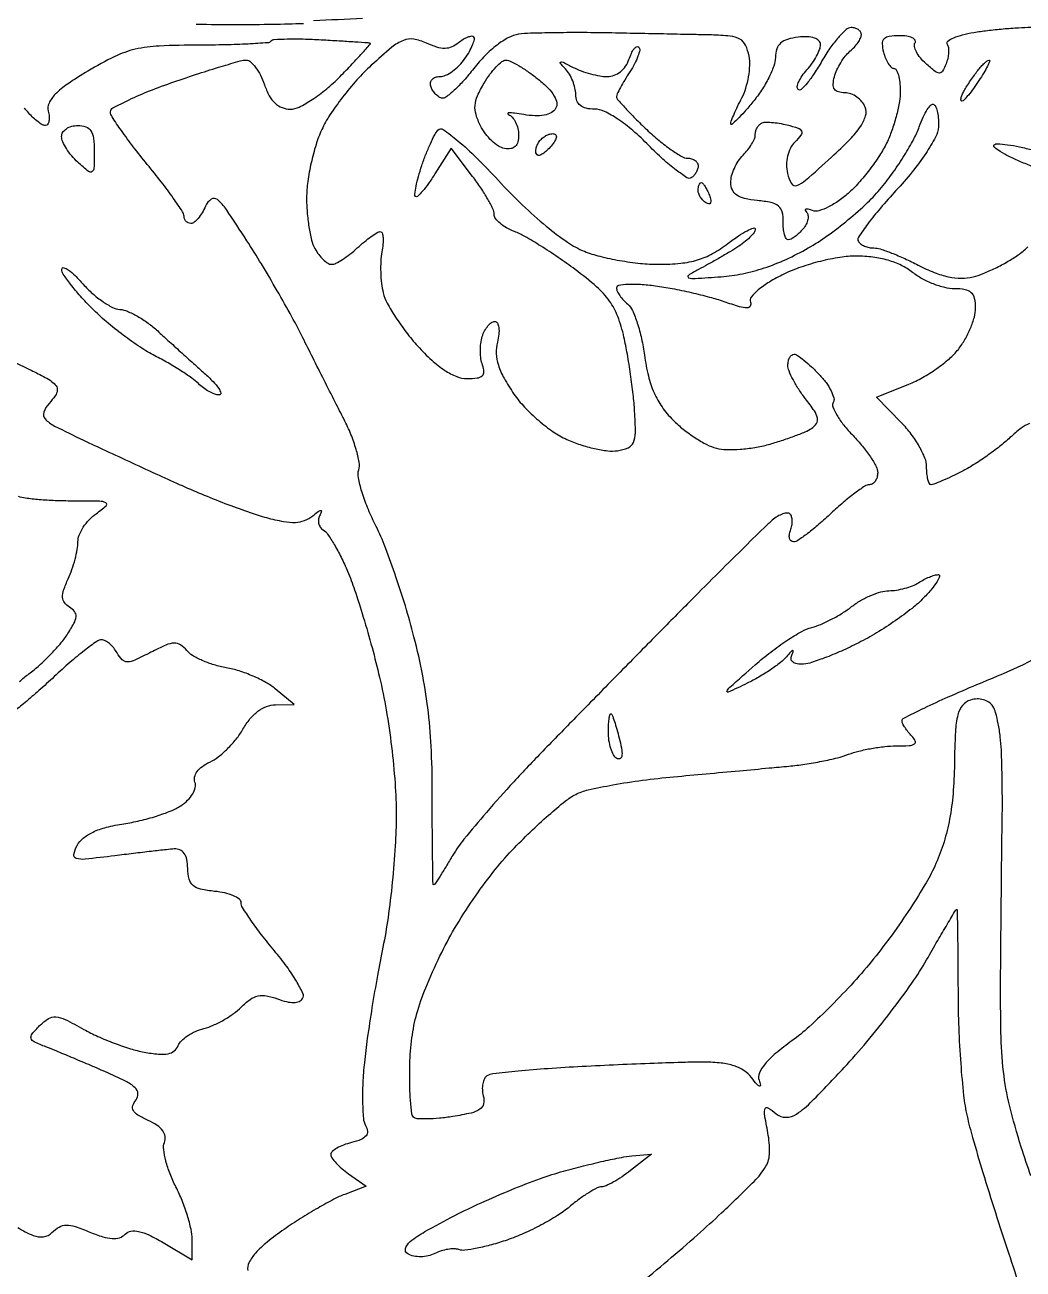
# Model space of a CAD drawing. Extents: x 0 to 102, y 0 to 135.
# Drawn here: x 80.5 to 90.85, y 24.87 to 37.76 of the extents above; entities that cross this region are included whole.
import ezdxf

# ---------------------------------------------------------------- set-up
doc = ezdxf.new("R2010")
doc.units = 0
doc.header["$MEASUREMENT"] = 0

msp = doc.modelspace()

# ---------------------------------------------------------------- linework, layer by layer
for points in [[(82.2735, 37.766345, 0.003261), (82.699586, 37.763165, 0.004996), (83.068836, 37.766508, 0.001881), (83.38542, 37.773729, 0.127809)], [(90.927908, 37.730669, 0.014017), (90.79841, 37.726605, 0.007416), (90.63816, 37.714688, 0.007374), (90.474459, 37.697632, 0.011316), (90.33333, 37.677572, 0.021299), (90.21519, 37.652834, 0.039465), (90.122471, 37.621293, 0.055191), (90.064385, 37.588262, 0.392773), (90.058654, 37.559238, -0.111868), (90.070687, 37.524195, -0.041839), (90.071959, 37.471914, -0.038847), (90.063791, 37.412646, -0.037967), (90.046522, 37.354882, -0.037179), (90.010752, 37.279046, -0.274941), (89.977449, 37.260017, -0.167439), (89.932776, 37.276288, -0.013616), (89.836742, 37.358554, -0.037861), (89.780063, 37.418242, -0.05152), (89.739342, 37.480272, -0.062714), (89.719005, 37.535522, -0.197772), (89.725288, 37.573707, 0.295843), (89.724686, 37.601421, 0.138852), (89.696011, 37.62547, 0.071869), (89.638865, 37.641806, 0.033751), (89.562013, 37.647, 0.034205), (89.456545, 37.639776, 0.167347), (89.403975, 37.613179, 0.205182), (89.384964, 37.563582, 0.054321), (89.397687, 37.4778, 0.033358), (89.419332, 37.413021, 0.045191), (89.447783, 37.358302, 0.053033), (89.478378, 37.320139, 0.199865), (89.506092, 37.3086, -0.280889), (89.530996, 37.293411, -0.049618), (89.551999, 37.240259, -0.041079), (89.566847, 37.165098, -0.026062), (89.572276, 37.07595, -0.044248), (89.563497, 36.966081, -0.020499), (89.533737, 36.825874, -0.020119), (89.49019, 36.68015, -0.026378), (89.438233, 36.551327, -0.032751), (89.367604, 36.422526, -0.018606), (89.266573, 36.276194, -0.018518), (89.153363, 36.13577, -0.028944), (89.044933, 36.024709, -0.031119), (88.937329, 35.938175, -0.03828), (88.826743, 35.872104, -0.042052), (88.728391, 35.833051, -0.161033), (88.663379, 35.834703, 0.023521), (88.618772, 35.848389, 0.122504), (88.593242, 35.848564, 0.442966), (88.587447, 35.837954, 0.113309), (88.599195, 35.819205, -0.161237), (88.615048, 35.787659, -0.085147), (88.613988, 35.743383, -0.069936), (88.596683, 35.693424, -0.054961), (88.565107, 35.645534, -0.028555), (88.524641, 35.60208, -0.032188), (88.480992, 35.565351, -0.034021), (88.440349, 35.539462, -0.125439), (88.411074, 35.532, -0.27049), (88.388538, 35.545154, -0.060605), (88.370807, 35.587915, -0.047097), (88.359751, 35.649417, -0.029765), (88.357983, 35.72235, 0.068375), (88.348055, 35.820057, 0.164743), (88.309671, 35.880691, 0.118704), (88.232418, 35.917399, 0.027798), (88.08975, 35.93921, -0.030365), (87.958596, 35.95995, -0.093519), (87.876356, 35.995113, -0.139222), (87.831062, 36.048496, -0.10714), (87.8148, 36.123517, -0.065836), (87.824014, 36.193191, -0.039105), (87.852077, 36.272238, -0.038473), (87.89312, 36.348049, -0.053119), (87.9417, 36.408214, 0.030489), (87.990265, 36.463093, 0.031321), (88.031323, 36.522997, 0.032985), (88.060039, 36.579208, 0.101938), (88.0686, 36.620764, -0.066549), (88.073317, 36.656046, -0.055533), (88.087238, 36.691232, -0.057641), (88.10777, 36.72106, -0.090565), (88.13205, 36.740381, -0.115679), (88.169235, 36.750319, -0.024627), (88.236647, 36.749078, -0.024521), (88.316454, 36.739723, -0.021174), (88.399025, 36.722292, -0.018596), (88.512609, 36.688695, -0.208312), (88.546754, 36.657797, -0.276657), (88.542093, 36.617548, -0.031116), (88.479041, 36.545268, 0.07723), (88.432335, 36.480582, 0.061099), (88.402779, 36.399406, 0.058303), (88.392797, 36.309569, 0.057471), (88.403728, 36.2194, 0.070251), (88.445326, 36.113944, 0.368069), (88.49949, 36.094207, 0.091537), (88.590227, 36.14841, 0.004241), (88.858873, 36.3886, 0.014046), (89.050339, 36.572815, 0.045933), (89.161387, 36.708798, 0.076976), (89.21196, 36.816404, 0.165922), (89.20806, 36.90675, 0.081137), (89.174601, 36.963347, 0.065311), (89.122548, 37.01131, 0.066067), (89.060581, 37.043741, 0.087776), (88.998069, 37.0548, -0.06903), (88.929943, 37.06425, -0.181069), (88.890801, 37.093026, -0.159279), (88.877247, 37.143431, -0.050686), (88.889362, 37.221229, -0.043339), (88.914625, 37.292103, -0.029786), (88.954691, 37.367477, -0.030111), (89.002361, 37.435925, -0.052431), (89.050642, 37.485387, 0.03392), (89.095705, 37.528264, 0.035521), (89.133809, 37.576218, 0.037984), (89.160359, 37.62211, 0.112612), (89.1684, 37.657359, 0.14145), (89.160242, 37.685618, 0.100529), (89.137336, 37.7096, 0.085324), (89.10307, 37.725637, 0.068519), (89.06265, 37.730948, 0.18473), (89.00996, 37.710421, 0.028655), (88.930065, 37.629117, 0.028696), (88.843007, 37.517403, 0.02142), (88.759796, 37.385202, -0.015894), (88.680681, 37.256373, -0.02786), (88.60616, 37.155911, -0.028896), (88.543497, 37.088875, -0.407178), (88.513565, 37.089235, -0.246908), (88.504365, 37.118842, -0.059449), (88.520135, 37.16953, -0.04745), (88.554687, 37.230553, -0.031392), (88.604919, 37.293593, 0.030133), (88.658682, 37.360717, 0.029907), (88.704134, 37.433982, 0.031328), (88.73588, 37.502688, 0.092816), (88.7454, 37.553531, 0.198852), (88.728468, 37.594421, 0.116112), (88.682664, 37.622785, 0.074463), (88.609192, 37.635745, 0.035141), (88.51275, 37.631469, 0.04203), (88.401542, 37.609092, 0.11174), (88.331065, 37.570118, 0.134301), (88.291774, 37.509634, 0.073781), (88.277448, 37.421868, -0.08482), (88.260873, 37.332674, -0.028726), (88.208014, 37.21119, -0.02761), (88.133019, 37.081131, -0.028405), (88.044798, 36.961409, -0.008139), (87.956504, 36.858294, -0.015965), (87.882362, 36.779711, -0.015989), (87.826355, 36.727476, -0.644285), (87.8148, 36.732721, -0.092091), (87.820365, 36.762677, -0.008639), (87.848597, 36.832428, -0.010849), (87.885791, 36.914921, -0.008325), (87.929854, 37.003427, 0.04493), (87.970961, 37.103778, 0.031993), (87.999268, 37.222002, 0.032483), (88.011757, 37.339262, 0.057575), (88.004592, 37.436097, 0.062113), (87.968084, 37.548921, 0.157073), (87.910069, 37.611369, 0.10358), (87.809627, 37.642897, 0.019042), (87.614588, 37.654546, 0.000343), (87.432581, 37.658348, 0.000104), (87.156385, 37.663871, 0.000104), (86.846758, 37.669934, 0.000113), (86.5458, 37.675696, 0.00399), (86.254981, 37.678876, 0.00451), (85.975808, 37.677184, 0.004128), (85.738591, 37.671646, 0.024597), (85.6152, 37.661657, 0.091559), (85.512925, 37.628605, 0.039272), (85.391914, 37.55041, 0.035335), (85.266592, 37.439867, 0.029589), (85.1499, 37.306326, -0.017216), (85.0469, 37.182398, -0.025204), (84.947356, 37.081423, -0.022903), (84.861116, 37.009322, -0.235115), (84.816787, 37.000856, -0.088464), (84.783967, 37.016694, -0.050357), (84.750936, 37.046059, -0.048203), (84.722673, 37.083459, -0.057324), (84.703987, 37.123537, -0.128411), (84.701448, 37.161769, -0.143944), (84.718276, 37.194489, -0.12283), (84.752842, 37.216422, -0.080418), (84.799653, 37.224, 0.110048), (84.858408, 37.23709, 0.045688), (84.928981, 37.278416, 0.042291), (84.999361, 37.338371, 0.042443), (85.058557, 37.409246, 0.022175), (85.105487, 37.483003, 0.033527), (85.13894, 37.551329, 0.035712), (85.157165, 37.606904, 0.263582), (85.149999, 37.632801, 0.232498), (85.126979, 37.640648, 0.059996), (85.087846, 37.630731, 0.048332), (85.040767, 37.607132, 0.032885), (84.992213, 37.571955, -0.072548), (84.923299, 37.529904, -0.099714), (84.852415, 37.51522, -0.078263), (84.768887, 37.527904, -0.030161), (84.659133, 37.570123, 0.065734), (84.527635, 37.610261, 0.137887), (84.42226, 37.598721, 0.078094), (84.301519, 37.52651, 0.011705), (84.088096, 37.339974, 0.024974), (83.939839, 37.18986, 0.018176), (83.789929, 37.00929, 0.018443), (83.659989, 36.827147, 0.037922), (83.574989, 36.6741, 0.032636), (83.515185, 36.518021, 0.020097), (83.464499, 36.327853, 0.020123), (83.429386, 36.134944, 0.033692), (83.417458, 35.970588, 0.02141), (83.423187, 35.8188, 0.020047), (83.441871, 35.664659, 0.020487), (83.469542, 35.529326, 0.062266), (83.503177, 35.441838, 0.037392), (83.542974, 35.379219, 0.042913), (83.590043, 35.326269, 0.047736), (83.637109, 35.289517, 0.142849), (83.675914, 35.2782, 0.116877), (83.720166, 35.288687, 0.02496), (83.789408, 35.327902, 0.024812), (83.866911, 35.38263, 0.021399), (83.94269, 35.4474, -0.014451), (84.0164, 35.512195, -0.018816), (84.087674, 35.566897, -0.016682), (84.149295, 35.607588, -0.138436), (84.181221, 35.6166, -0.328271), (84.200444, 35.602455, -0.055624), (84.209629, 35.554931, -0.042408), (84.209291, 35.487149, -0.024788), (84.198005, 35.406663, 0.034839), (84.186506, 35.310683, 0.020557), (84.185527, 35.195181, 0.020507), (84.194085, 35.079188, 0.032825), (84.211883, 34.98153, 0.062714), (84.252869, 34.876224, 0.019783), (84.339269, 34.73077, 0.019412), (84.449435, 34.574606, 0.020383), (84.569691, 34.430067, 0.023677), (84.714571, 34.284216, 0.04065), (84.849848, 34.179197, 0.0503), (84.973844, 34.1149, 0.094746), (85.084196, 34.0938, 0.03081), (85.186271, 34.100096, 0.15099), (85.238355, 34.123537, 0.23004), (85.255986, 34.165715, 0.077692), (85.241633, 34.232618, -0.055959), (85.224826, 34.297196, -0.032885), (85.218675, 34.37686, -0.032535), (85.223058, 34.458342, -0.047173), (85.238283, 34.528718, -0.043581), (85.263333, 34.588898, -0.052748), (85.297188, 34.639798, -0.061509), (85.334256, 34.67472, -0.159516), (85.368713, 34.686, -0.280802), (85.395372, 34.669747, -0.088015), (85.409798, 34.623145, -0.058833), (85.410289, 34.554043, -0.033882), (85.39552, 34.472027, 0.073549), (85.383804, 34.354159, 0.065143), (85.405641, 34.232685, 0.050938), (85.464699, 34.096714, 0.023622), (85.566892, 33.933269, 0.038193), (85.676596, 33.798262, 0.02566), (85.82063, 33.661151, 0.025885), (85.974721, 33.542124, 0.045611), (86.114617, 33.46299, 0.02709), (86.252996, 33.409403, 0.024057), (86.401919, 33.368636, 0.024799), (86.539607, 33.345072, 0.065182), (86.639583, 33.346098, 0.064436), (86.750663, 33.376737, 0.192668), (86.805736, 33.431055, 0.105602), (86.826242, 33.531596, 0.013192), (86.81827, 33.7554, 0.012918), (86.80297, 33.929162, 0.00738), (86.775989, 34.138105, 0.007367), (86.742621, 34.347648, 0.012123), (86.707518, 34.523626, 0.035089), (86.643184, 34.738204, 0.066209), (86.557693, 34.897079, 0.056462), (86.424187, 35.043677, 0.019502), (86.201161, 35.22414, 0.010489), (86.02523, 35.349826, 0.010332), (85.843311, 35.468671, 0.010253), (85.679748, 35.566164, 0.038441), (85.571662, 35.61707, -0.038738), (85.491197, 35.655027, -0.047351), (85.423165, 35.702863, -0.054431), (85.37611, 35.75291, -0.162875), (85.3614, 35.796871, 0.1124), (85.348774, 35.852326, 0.01727), (85.296, 35.95314, 0.018552), (85.224005, 36.069547, 0.015154), (85.13876, 36.188625), (84.91612, 36.480521), (84.747507, 36.214214, -0.013231), (84.680539, 36.11439, -0.02283), (84.618986, 36.035572, -0.01987), (84.567387, 35.980007, -0.413412), (84.546765, 35.980035, -0.23614), (84.538319, 36.005386, -0.013987), (84.55243, 36.087522, -0.018667), (84.576507, 36.187889, -0.012482), (84.611165, 36.300831, -0.01272), (84.653371, 36.417129, -0.013836), (84.700355, 36.52787, -0.013397), (84.745617, 36.62022, -0.063659), (84.779241, 36.668365, -0.379319), (84.833637, 36.674312, -0.019411), (84.986034, 36.557247, -0.021743), (85.177883, 36.383011, -0.010913), (85.405396, 36.14752, 0.01458), (85.656818, 35.891071, 0.019252), (85.901184, 35.67342, 0.021353), (86.122003, 35.506789, 0.055841), (86.296913, 35.413005, 0.034124), (86.457094, 35.361272, 0.01779), (86.662477, 35.317799, 0.017609), (86.877337, 35.288002, 0.025652), (87.068277, 35.2782, 0.024077), (87.295581, 35.289152, 0.049019), (87.470833, 35.32363, 0.053959), (87.625033, 35.388829, 0.035957), (87.785665, 35.494005, -0.014436), (87.894276, 35.571993, -0.028507), (87.985488, 35.62628, -0.038227), (88.050673, 35.654105, -0.513585), (88.0686, 35.641256, -0.167483), (88.0569, 35.607307, -0.031631), (88.012685, 35.557602, -0.03066), (87.951131, 35.503697, -0.023911), (87.87825, 35.452746, -0.006476), (87.790456, 35.398995, -0.003701), (87.683139, 35.336259, -0.003696), (87.57423, 35.274735, -0.006124), (87.481343, 35.224643, 0.021969), (87.375132, 35.162944, 0.633553), (87.378229, 35.13904, 0.093986), (87.444256, 35.130738, 0.002992), (87.714707, 35.149247, 0.032341), (87.935981, 35.180197, 0.02874), (88.160532, 35.240197, 0.027274), (88.388031, 35.329246, 0.023018), (88.618129, 35.447188, 0.025645), (88.817297, 35.575118, 0.016959), (89.032808, 35.741054, 0.017083), (89.231792, 35.917071, 0.031492), (89.378929, 36.07519, 0.017844), (89.499551, 36.233601, 0.014982), (89.616135, 36.409564, 0.015244), (89.712955, 36.576837, 0.039717), (89.768955, 36.704001, -0.022468), (89.808699, 36.803406, -0.038944), (89.851561, 36.881283, -0.04953), (89.891413, 36.930568, -0.349644), (89.919955, 36.933984, -0.166359), (89.941816, 36.907364, -0.038434), (89.958137, 36.850817, -0.035604), (89.967702, 36.779316, -0.028326), (89.968105, 36.701435, -0.113051), (89.938384, 36.596747, -0.021858), (89.83561, 36.4274, -0.022043), (89.694456, 36.235122, -0.017997), (89.527426, 36.042097, 0.011078), (89.365342, 35.859943, 0.017438), (89.235319, 35.69587, 0.011771), (89.138396, 35.557701, 0.293452), (89.137628, 35.513347, 0.105704), (89.161859, 35.488067, 0.051333), (89.201458, 35.466772, 0.047676), (89.249029, 35.452288, 0.050107), (89.297688, 35.4474, -0.078207), (89.364131, 35.436943, -0.01413), (89.482354, 35.395064, -0.014924), (89.619195, 35.337442, -0.013023), (89.75881, 35.269233, 0.025484), (89.92496, 35.193128, 0.042124), (90.072555, 35.148379, 0.049777), (90.205506, 35.133601, 0.064373), (90.327305, 35.147958, 0.034649), (90.431243, 35.181847, 0.017324), (90.557626, 35.238147, 0.017111), (90.684972, 35.305738, 0.024156), (90.793066, 35.375095, 0.034796), (90.89379, 35.457945, 0.022433)], [(83.489748, 37.804399, -0.00075), (83.997053, 37.827302, -0.003028)], [(90.912185, 33.628984, 0.077394), (90.82534, 33.580853, 0.022861), (90.709291, 33.481855, -0.021692), (90.601761, 33.38969, -0.013272), (90.46761, 33.290082, -0.013297), (90.329254, 33.198333, -0.02296), (90.208951, 33.130558, -0.0064), (90.101853, 33.07825, -0.008767), (90.004075, 33.034114, -0.006098), (89.921525, 32.999768, -0.095811), (89.891701, 32.994, -0.29609), (89.873698, 33.005685, -0.043716), (89.85886, 33.048732, -0.037609), (89.848566, 33.108917, -0.023557), (89.8452, 33.180322, 0.09708), (89.827574, 33.270246, 0.033011), (89.769018, 33.390512, 0.031368), (89.685107, 33.518082, 0.031322), (89.585857, 33.634219), (89.326514, 33.901793), (89.66071, 34.035511, 0.033809), (89.801769, 34.103338, 0.024395), (89.949302, 34.196777, 0.024787), (90.081389, 34.299909, 0.047986), (90.173853, 34.396724, 0.037122), (90.242349, 34.498516, 0.030445), (90.300234, 34.616168, 0.031456), (90.340155, 34.731412, 0.067747), (90.3528, 34.824309, 0.052116), (90.342293, 34.924841, 0.156998), (90.308469, 34.983953, 0.144271), (90.244392, 35.015147, 0.041646), (90.133494, 35.0244, -0.060698), (90.033967, 35.036527, -0.032242), (89.915422, 35.074102, -0.031554), (89.797518, 35.12882, -0.042256), (89.699085, 35.1936, 0.053407), (89.583025, 35.266332, 0.042583), (89.445107, 35.319505, 0.039211), (89.288582, 35.351965, 0.031535), (89.116954, 35.3628, 0.038842), (88.946891, 35.349569, 0.022136), (88.744687, 35.308674, 0.021835), (88.540838, 35.248401, 0.030287), (88.364787, 35.175685, 0.022605), (88.215261, 35.094492, 0.039249), (88.100436, 35.012323, 0.048211), (88.027737, 34.938077, 0.267343), (88.019387, 34.885009, -0.217655), (88.016856, 34.844388, -0.281715), (87.985338, 34.825889, -0.069095), (87.904854, 34.838581, -0.010011), (87.746614, 34.890039, 0.018514), (87.598234, 34.935516, 0.009291), (87.407857, 34.982467, 0.009212), (87.208908, 35.023789, 0.013463), (87.03225, 35.052197, 0.016724), (86.878171, 35.067512, 0.028261), (86.748443, 35.068695, 0.028385), (86.652081, 35.058623, 0.367836), (86.6304, 35.03314, 0.113232), (86.638321, 34.998611, 0.037807), (86.664533, 34.953523, 0.035363), (86.702131, 34.906344, 0.033641), (86.746597, 34.864083, -0.115756), (86.795173, 34.799863, -0.025002), (86.84551, 34.668962, -0.024823), (86.889658, 34.507864, -0.021493), (86.920152, 34.335262, 0.026375), (86.960257, 34.120507, 0.044543), (87.018933, 33.947163, 0.049396), (87.102158, 33.799806, 0.043167), (87.216115, 33.66427, 0.02869), (87.322949, 33.56904, 0.023841), (87.446605, 33.4802, 0.024498), (87.568003, 33.409667, 0.057926), (87.665699, 33.372713, 0.055818), (87.769614, 33.358663, 0.023272), (87.911233, 33.362016, 0.022676), (88.064001, 33.379748, 0.027249), (88.205289, 33.410658, 0.01098), (88.339783, 33.45106, 0.011032), (88.47216, 33.497269, 0.010905), (88.585703, 33.542581, 0.04273), (88.652333, 33.577859, 0.104645), (88.703046, 33.628115, 0.198772), (88.713662, 33.683622, 0.099316), (88.681732, 33.758839, 0.016773), (88.588883, 33.885391, -0.022004), (88.519265, 33.982391, -0.023853), (88.460428, 34.082621, -0.024249), (88.418619, 34.172681, -0.096837), (88.407, 34.232109, -0.053078), (88.411692, 34.276188, -0.074049), (88.425638, 34.313245, -0.095109), (88.446244, 34.337838, -0.178553), (88.47045, 34.346138, -0.14751), (88.505639, 34.334635, -0.016937), (88.57309, 34.28413, -0.019253), (88.650735, 34.216701, -0.014575), (88.730763, 34.137098, -0.030656), (88.802428, 34.051601, -0.042343), (88.854884, 33.966365, -0.048965), (88.883321, 33.892873, -0.209205), (88.876858, 33.847375, 0.239286), (88.872835, 33.799503, 0.037962), (88.916132, 33.712507, 0.03506), (88.987574, 33.609803, 0.024047), (89.081846, 33.503599, -0.021705), (89.17975, 33.394338, -0.025407), (89.262472, 33.282401, -0.025598), (89.32177, 33.182218, -0.121404), (89.3376, 33.117983, -0.066291), (89.331289, 33.070588, -0.083424), (89.312806, 33.03042, -0.099313), (89.285383, 33.003555, -0.145295), (89.253196, 32.994, 0.147011), (89.204571, 32.979387, 0.013845), (89.101372, 32.907021, 0.016799), (88.981263, 32.811309, 0.012442), (88.854871, 32.6979, -0.011222), (88.729085, 32.584481, -0.015465), (88.610831, 32.488779, -0.012056), (88.509501, 32.415619, -0.151448), (88.464923, 32.4018, -0.18612), (88.439792, 32.411491, -0.146806), (88.424602, 32.436647, -0.099437), (88.42255, 32.475003, -0.055468), (88.43442, 32.520429, 0.047568), (88.448087, 32.569556, 0.051538), (88.451722, 32.619059, 0.057767), (88.445494, 32.66168, 0.131982), (88.429395, 32.689605, 0.213605), (88.400349, 32.700688, 0.069893), (88.354341, 32.691557, 0.055044), (88.299874, 32.665549, 0.038367), (88.244874, 32.625268, 0.016151), (88.159328, 32.546978, 0.001175), (87.931165, 32.32316, 0.001642), (87.660496, 32.054636, 0.001242), (87.365062, 31.758142, 0.000687), (87.025093, 31.414311, 0.000397), (86.617256, 31.000048, 0.000397), (86.20882, 30.583856, 0.000668), (85.866686, 30.233736, 0.00707), (85.565322, 29.915634, 0.007732), (85.282088, 29.598364, 0.007304), (85.048189, 29.319942, 0.037782), (84.933318, 29.155086, -0.003882), (84.86276, 29.037592, -0.006235), (84.800572, 28.93863, -0.001799), (84.74554, 28.854103, -0.252704), (84.735348, 28.8486, -0.409137), (84.72835, 28.855477, -0.00035), (84.724013, 29.115751, -0.002945), (84.721055, 29.409322, -0.001766), (84.720827, 29.75805, 0.011162), (84.711622, 30.231361, 0.018079), (84.680291, 30.63265, 0.019218), (84.621911, 31.012484, 0.015085), (84.530527, 31.41904, 0.011187), (84.441186, 31.737333, 0.009253), (84.332221, 32.072278, 0.00937), (84.220815, 32.375811, 0.024635), (84.12635, 32.587478, -0.020214), (84.048633, 32.757564, -0.024064), (83.98979, 32.923878, -0.023867), (83.954244, 33.066522, -0.122881), (83.958125, 33.147238, 0.118739), (83.962574, 33.226315, 0.025958), (83.93099, 33.359965, 0.025645), (83.877125, 33.514572, 0.02215), (83.80532, 33.6708, -0.001274), (83.713802, 33.849827, -0.00064), (83.599094, 34.076351, -0.000635), (83.481074, 34.3109, -0.000941), (83.378281, 34.5168, 0.010324), (83.26495, 34.733536, 0.005117), (83.112726, 35.003974, 0.005076), (82.949105, 35.281278, 0.007411), (82.798927, 35.521865, 0.00498), (82.585626, 35.845437, 0.070107), (82.492817, 35.94857, 0.336004), (82.42911, 35.951741, 0.139019), (82.370358, 35.881415, -0.030905), (82.334311, 35.812427, -0.039437), (82.292512, 35.754138, -0.043857), (82.251243, 35.713133, -0.175399), (82.218272, 35.7012, -0.103605), (82.190924, 35.706928, -0.098907), (82.167654, 35.723196, -0.096806), (82.15206, 35.747499, -0.094652), (82.1466, 35.776081, 0.148533), (82.132279, 35.823227, 0.006652), (82.034769, 35.964805, 0.010688), (81.91176, 36.130781, 0.007396), (81.7659, 36.313395, -0.008146), (81.620051, 36.496558, -0.011605), (81.497031, 36.664235, -0.007716), (81.400463, 36.80712, -0.145743), (81.3852, 36.858371, -0.278586), (81.410237, 36.89982, -0.010689), (81.577797, 36.983387, -0.016423), (81.789555, 37.075025, -0.010522), (82.04085, 37.168046, -0.004388), (82.299104, 37.254979, -0.006056), (82.532536, 37.328166, -0.003956), (82.729221, 37.385533, -0.071627), (82.793974, 37.394188, -0.187118), (82.837468, 37.376811, -0.047607), (82.888805, 37.318937, -0.041871), (82.938898, 37.236635, -0.031922), (82.979923, 37.1394, 0.040306), (83.030336, 37.025288, 0.079507), (83.090566, 36.946915, 0.098032), (83.162798, 36.901485, 0.091754), (83.248633, 36.8856, 0.11719), (83.339758, 36.907255, 0.028625), (83.474341, 36.985005, 0.027768), (83.622407, 37.094471, 0.024568), (83.763903, 37.224, 0.004268), (83.890657, 37.354231, 0.00741), (83.993349, 37.464793, 0.002556), (84.077458, 37.559049, 0.562194), (84.074519, 37.568522, 0.044439), (84.055575, 37.571517, 0.000424), (83.915954, 37.580906, 0.001415), (83.755168, 37.591125, 0.000915), (83.569014, 37.602085, 0.008219), (83.381753, 37.609682, 0.012164), (83.217425, 37.609645, 0.007402), (83.081295, 37.604285, 0.184875), (83.047685, 37.589285, -0.181103), (83.012191, 37.573132, -0.003671), (82.812664, 37.560863, -0.008174), (82.576583, 37.551954, -0.005343), (82.304125, 37.549042, 0.010859), (81.887488, 37.539993, 0.046306), (81.641162, 37.50629, 0.056185), (81.428789, 37.430979, 0.021119), (81.150712, 37.280771, 0.014984), (80.939587, 37.146201, 0.048388), (80.811844, 37.039881, 0.082193), (80.747295, 36.948686, 0.178073), (80.738888, 36.86445, -0.040526), (80.74874, 36.807722, -0.06966), (80.746435, 36.75989, -0.105267), (80.733081, 36.728037, -0.245786), (80.710839, 36.7164, -0.126003), (80.678331, 36.724724, -0.033832), (80.633062, 36.753677, -0.032038), (80.584392, 36.79473, -0.028337), (80.5392, 36.8433, 0.048188), (80.490291, 36.891856, 0.041499)], [(90.945564, 36.290164, -0.007699), (90.819288, 36.340656, -0.015472), (90.701292, 36.394304, -0.028083), (90.609015, 36.446382, -0.030978), (90.547723, 36.49125, -0.441293), (90.546616, 36.515416, -0.217739), (90.580037, 36.527867, -0.015175), (90.682272, 36.517348, -0.019331), (90.807644, 36.49563, -0.013213), (90.948174, 36.461745, 0.015326)], [(80.386858, 34.263578, -0.0063), (80.561109, 34.180357, -0.005574), (80.706411, 34.106675, -0.038767), (80.773984, 34.064503, -0.076384), (80.820852, 34.017398, -0.188655), (80.833054, 33.971061, -0.127615), (80.811744, 33.916007, -0.028107), (80.747546, 33.836515, 0.097945), (80.692646, 33.74499, 0.281628), (80.707036, 33.675432, 0.087554), (80.804768, 33.602196, 0.006525), (81.104962, 33.455187, 0.001672), (81.331469, 33.348831, 0.000932), (81.608027, 33.220728, 0.000929), (81.888272, 33.092182, 0.001508), (82.126997, 32.984086, 0.008305), (82.355183, 32.886111, 0.006784), (82.602366, 32.788704, 0.006862), (82.832299, 32.705268, 0.017836), (83.000604, 32.653445, 0.018435), (83.178262, 32.612565, 0.056917), (83.300926, 32.603274, 0.082243), (83.395644, 32.622695, 0.078817), (83.480597, 32.67175, -0.012498), (83.537567, 32.715599, -0.123276), (83.56538, 32.726891, -0.559655), (83.573422, 32.717161, -0.052673), (83.55736, 32.682596, 0.092431), (83.541557, 32.640086, 0.094947), (83.542355, 32.595158, 0.097892), (83.559526, 32.554796, 0.105342), (83.590421, 32.525226, -0.105639), (83.635621, 32.481914, -0.016105), (83.702743, 32.375803, -0.017414), (83.774601, 32.24332, -0.014302), (83.842223, 32.097248, -0.020835), (83.914975, 31.90588, -0.007074), (84.005085, 31.622121, -0.00702), (84.095901, 31.30546, -0.00802), (84.173622, 31.000088, -0.016231), (84.242941, 30.659382, -0.012074), (84.298072, 30.279484, -0.012159), (84.334303, 29.901861, -0.017836), (84.3462, 29.568462, -0.015566), (84.336297, 29.250435, -0.009485), (84.305798, 28.875788, -0.009503), (84.261414, 28.505211, -0.01658), (84.208661, 28.200392, 0.00659), (84.151976, 27.907764, 0.00459), (84.095391, 27.576105, 0.00463), (84.046968, 27.256883, 0.009555), (84.016201, 27.00631, 0.013883), (84.000187, 26.79404, 0.017064), (83.997522, 26.595367, 0.015613), (84.006103, 26.430304, 0.107169), (84.029736, 26.352999, -0.104437), (84.048301, 26.293423, -0.199042), (84.03377, 26.246281, -0.125609), (83.981941, 26.208574, -0.033298), (83.883795, 26.176867, 0.02912), (83.801692, 26.151098, 0.040911), (83.732379, 26.118116, 0.046954), (83.68347, 26.083219, 0.217645), (83.6694, 26.052426, 0.156522), (83.68073, 26.017119, 0.030833), (83.723256, 25.96482, 0.029962), (83.782547, 25.907723, 0.023912), (83.852739, 25.853379), (84.036078, 25.724963), (83.812685, 25.640029, 0.030879), (83.699895, 25.588975, 0.009419), (83.535913, 25.498187, 0.009391), (83.35567, 25.389345, 0.010127), (83.184185, 25.276431, 0.018671), (83.008022, 25.145302, 0.042376), (82.887988, 25.030776, 0.059543), (82.819582, 24.931901, 0.170766), (82.807442, 24.850483, -0.055733)], [(80.441698, 30.954582, -0.026127), (80.538636, 31.034406, 0.023595), (80.645972, 31.121885, 0.016313), (80.759174, 31.230261, 0.016485), (80.861357, 31.341816, 0.032154), (80.933797, 31.438236, 0.018664), (81.005252, 31.556711, 0.103752), (81.02699, 31.627327, 0.187889), (81.012097, 31.679201, 0.091804), (80.960321, 31.726162, -0.088918), (80.907984, 31.773088, -0.154499), (80.887837, 31.827283, -0.096967), (80.898604, 31.901535, -0.022555), (80.94586, 32.019022, 0.023441), (80.984508, 32.1156, 0.018857), (81.017149, 32.222608, 0.019248), (81.039793, 32.323933, 0.045376), (81.0468, 32.400984, -0.094809), (81.060386, 32.471988, -0.048487), (81.102032, 32.552968, -0.045773), (81.162893, 32.630841, -0.051274), (81.234824, 32.693103, 0.024072), (81.339293, 32.774039, 0.528347), (81.335765, 32.806389, 0.119649), (81.271785, 32.822854, 0.003428), (80.987943, 32.8248, -0.009857), (80.812426, 32.82826, -0.011232), (80.644687, 32.838655, -0.010462), (80.503125, 32.853613, -0.060124), (80.430127, 32.871965, 0.119661)], [(80.423081, 25.297533, 0.051545), (80.583724, 25.21373, 0.128341), (80.69007, 25.200632, 0.164628), (80.777906, 25.244049, -0.066963), (80.852629, 25.301051, -0.127077), (80.925177, 25.32075, -0.083986), (81.01814, 25.306202, -0.018244), (81.170707, 25.248898, 0.022732), (81.303655, 25.20032, 0.061007), (81.402542, 25.182019, 0.090998), (81.477684, 25.191106, 0.121479), (81.53628, 25.22652, -0.153651), (81.596633, 25.257977, -0.097962), (81.676426, 25.256402, -0.059694), (81.783403, 25.219247, -0.019881), (81.929714, 25.140587), (82.2312, 24.962706), (82.2312, 25.174723, 0.054956), (82.219722, 25.278838, 0.020403), (82.181726, 25.421438, 0.019929), (82.12725, 25.574924, 0.022712), (82.062777, 25.716877, -0.025547), (82.001974, 25.85279, -0.029314), (81.958463, 25.988172, -0.030438), (81.935722, 26.105472, -0.124906), (81.944174, 26.17684, 0.130499), (81.95089, 26.239438, 0.121241), (81.92609, 26.299097, 0.087188), (81.867446, 26.355014, 0.040055), (81.774858, 26.406512, -0.026161), (81.669029, 26.461586, -0.126732), (81.621474, 26.509032, -0.216336), (81.616034, 26.559067, -0.094006), (81.649142, 26.618921, 0.196022), (81.669486, 26.683408, 0.189237), (81.639333, 26.744947, 0.070694), (81.539071, 26.81354, 0.01241), (81.331231, 26.909874, 0.001607), (81.158715, 26.984034, 0.001469), (80.980509, 27.059345, 0.001468), (80.820971, 27.125665, 0.0048), (80.714898, 27.168208, -0.01705), (80.593734, 27.220284, -0.21392), (80.562034, 27.257219, -0.250245), (80.571201, 27.301841, -0.023093), (80.649815, 27.388073, -0.054407), (80.740709, 27.461079, -0.164416), (80.816787, 27.479863, -0.09514), (80.913701, 27.45267, -0.011749), (81.108617, 27.349513, 0.02241), (81.252971, 27.277011, 0.015091), (81.42355, 27.206802, 0.015219), (81.59305, 27.148773, 0.028961), (81.732936, 27.114318, 0.020997), (81.883156, 27.092902, 0.071613), (81.981597, 27.097173, 0.121136), (82.045545, 27.126303, 0.13477), (82.085654, 27.180815, -0.108631), (82.119416, 27.232032, -0.045896), (82.183813, 27.284089, -0.042537), (82.265565, 27.329079, -0.043066), (82.353419, 27.359366, 0.042666), (82.44989, 27.392537, 0.025817), (82.557761, 27.447073, 0.025756), (82.66002, 27.512793, 0.040694), (82.739435, 27.580235, -0.040903), (82.832431, 27.659145, -0.099721), (82.914011, 27.695879, -0.102502), (83.002026, 27.697641, -0.044792), (83.114988, 27.665915, 0.030991), (83.208044, 27.636991, 0.063278), (83.28391, 27.628381, 0.090022), (83.340577, 27.639452, 0.162591), (83.376523, 27.669415, 0.255964), (83.379327, 27.722871, 0.021475), (83.311673, 27.849191, 0.024384), (83.211728, 28.00061, 0.016221), (83.083418, 28.164373, -0.009841), (82.95141, 28.328499, -0.013615), (82.840032, 28.481112, -0.010144), (82.75423, 28.611238, -0.141597), (82.7388, 28.664631, 0.243438), (82.720201, 28.700568, 0.054801), (82.658033, 28.735026, 0.04498), (82.569165, 28.763174, 0.030189), (82.46385, 28.77979, -0.029009), (82.318116, 28.80243, -0.124374), (82.239963, 28.841112, -0.157505), (82.199578, 28.906794, -0.05551), (82.1853, 29.0178, 0.044292), (82.175515, 29.11016, 0.103624), (82.148559, 29.173814, 0.142187), (82.104782, 29.209303, 0.119238), (82.045587, 29.21894, 0.008148), (81.96565, 29.211543, 0.001277), (81.808365, 29.193994, 0.001419), (81.623031, 29.172303, 0.001238), (81.429157, 29.148567, -0.004599), (81.122368, 29.113099, -0.092954), (81.02927, 29.120513, -0.397063), (81.003976, 29.161768, -0.071486), (81.037766, 29.254719, -0.101432), (81.101591, 29.331492, -0.060155), (81.203147, 29.394442, -0.046803), (81.343049, 29.444118, -0.024706), (81.523866, 29.480442, 0.020855), (81.690029, 29.512494, 0.018177), (81.86085, 29.559514, 0.018561), (82.01227, 29.61343, 0.050254), (82.113314, 29.665986, 0.049769), (82.184409, 29.723418, 0.06289), (82.236603, 29.789812, 0.075298), (82.263587, 29.8554, 0.152772), (82.260098, 29.910518, -0.149788), (82.256345, 29.964794, -0.101838), (82.28241, 30.021433, -0.07856), (82.336655, 30.075066, -0.048889), (82.414224, 30.120019, 0.058984), (82.501013, 30.172676, 0.029684), (82.597253, 30.257519, 0.028996), (82.687546, 30.358226, 0.038001), (82.756986, 30.460385, -0.041999), (82.830512, 30.56672, -0.060066), (82.913403, 30.645802, -0.069106), (83.002471, 30.694913, -0.088084), (83.094415, 30.712615), (83.2887, 30.715429), (83.092313, 30.879114, 0.047583), (82.994786, 30.945797, 0.024705), (82.862196, 31.010703, 0.024325), (82.718242, 31.064427, 0.033869), (82.584713, 31.097223, -0.029739), (82.458363, 31.127153, -0.029453), (82.336036, 31.171936, -0.03081), (82.234113, 31.223893, -0.091589), (82.175177, 31.275137, 0.075826), (82.110838, 31.334716, 0.162558), (82.046462, 31.352765, 0.092345), (81.959681, 31.332161, 0.014993), (81.802775, 31.256895, -0.011676), (81.638086, 31.176547, -0.103712), (81.559803, 31.158724, -0.204512), (81.505545, 31.180792, -0.067815), (81.452744, 31.250881, 0.043299), (81.417469, 31.302805, 0.046019), (81.374422, 31.346733, 0.05079), (81.330407, 31.376979, 0.1258), (81.292772, 31.3866, 0.156513), (81.242218, 31.370378, 0.009625), (81.113876, 31.274769, 0.013552), (80.963783, 31.151743, 0.009577), (80.801752, 31.0059, -0.006252), (80.641826, 30.860014, -0.009363), (80.498248, 30.737031, -0.0049), (80.374879, 30.637315, -0.169076)], [(90.926473, 25.833212, -0.010561), (90.826089, 26.129945, -0.015816), (90.704603, 26.563067, -0.031939), (90.641882, 26.91175, -0.024557), (90.615333, 27.319529, -0.006043), (90.612764, 27.991145, -0.000269), (90.616896, 28.460701, -0.000292), (90.621429, 28.917674, -0.000274), (90.625757, 29.309315, -0.001424), (90.628879, 29.5254, 0.004574), (90.630266, 29.695766, 0.002928), (90.628909, 29.893674, 0.002941), (90.625303, 30.087567, 0.005491), (90.619736, 30.2445, 0.017886), (90.608368, 30.382473, 0.018704), (90.587261, 30.517218, 0.018734), (90.560404, 30.631794, 0.074404), (90.531266, 30.697703, 0.103938), (90.491117, 30.738951, 0.080258), (90.433973, 30.765267, 0.074606), (90.367376, 30.773464, 0.07045), (90.299912, 30.762083, 0.144311), (90.217604, 30.706442, 0.111476), (90.168543, 30.609297, 0.049956), (90.143122, 30.436188, 0.008131), (90.133021, 30.096377, -0.017007), (90.118562, 29.79199, -0.025597), (90.083427, 29.528691, -0.028298), (90.025329, 29.291715, -0.029876), (89.941654, 29.067195, -0.029363), (89.839546, 28.868735, -0.011429), (89.676386, 28.6066, -0.011268), (89.486347, 28.330092, -0.013726), (89.295715, 28.080432, -0.014575), (89.090312, 27.840845, -0.011657), (88.855757, 27.594648, -0.011829), (88.627874, 27.376909, -0.029054), (88.44795, 27.231146, 0.018586), (88.280903, 27.101508, 0.044938), (88.170663, 26.990926, 0.06628), (88.111993, 26.897691, 0.192446), (88.108326, 26.823011, -0.031135), (88.122566, 26.771344, -0.582388), (88.112412, 26.762388, -0.136524), (88.086926, 26.77995, -0.0091), (88.030713, 26.849769, 0.082864), (87.953242, 26.921333, 0.065683), (87.850427, 26.970903, 0.051961), (87.716442, 27.000057, 0.026397), (87.544055, 27.010005, 0.008259), (87.346535, 27.007702, 0.002011), (87.020805, 26.997211, 0.002061), (86.647399, 26.982138, 0.002052), (86.273583, 26.963968, 0.004596), (85.920403, 26.942091, 0.006716), (85.609894, 26.915794, 0.003567), (85.348644, 26.888247, 0.110797), (85.287476, 26.867098, 0.142278), (85.260096, 26.836783, 0.067212), (85.243483, 26.786261, 0.058471), (85.239366, 26.724587, 0.051451), (85.249199, 26.660809, -0.114753), (85.251433, 26.578931, -0.195649), (85.214049, 26.522812, -0.093829), (85.122113, 26.482896, -0.015987), (84.933863, 26.446587, -0.014961), (84.793634, 26.428448, -0.020805), (84.667231, 26.42122, -0.017871), (84.564675, 26.423294, -0.184407), (84.526729, 26.440271, -0.170402), (84.507152, 26.481024, -0.009686), (84.494292, 26.622103, -0.013926), (84.486781, 26.793952, -0.009704), (84.487475, 26.988101, -0.027826), (84.509052, 27.261972, -0.034319), (84.560649, 27.512805, -0.029736), (84.652794, 27.781002, -0.014482), (84.800257, 28.111788, -0.021722), (84.951799, 28.394704, -0.016085), (85.142532, 28.69401, -0.016221), (85.349175, 28.97626, -0.024384), (85.548755, 29.206976, -0.01079), (85.73546, 29.394392, -0.011414), (85.926679, 29.570008, -0.01109), (86.097936, 29.713637, -0.049907), (86.2074, 29.784726, -0.063877), (86.335867, 29.831426, -0.010746), (86.592859, 29.88341, -0.011606), (86.899392, 29.93127, -0.010077), (87.2226, 29.967465, 0.000033), (87.558955, 29.998305, 0.00003), (87.90498, 30.030076, 0.00003), (88.21363, 30.058454, 0.0001), (88.416995, 30.077204, 0.014295), (88.5833, 30.09738, 0.011662), (88.759947, 30.128183, 0.011833), (88.921289, 30.164199, 0.030017), (89.035853, 30.200053, -0.030276), (89.142358, 30.233325, -0.017054), (89.274898, 30.261318, -0.016973), (89.411075, 30.280523, -0.026546), (89.529227, 30.2868, 0.013917), (89.66274, 30.290517, 0.12552), (89.718037, 30.30795, 0.380121), (89.727339, 30.339217, 0.087233), (89.69292, 30.38832, -0.024998), (89.654062, 30.43127, -0.027974), (89.621221, 30.47636, -0.028912), (89.597934, 30.517437, -0.114989), (89.5914, 30.545471, -0.283154), (89.609924, 30.575559, -0.003604), (89.818866, 30.679043, -0.009191), (90.068905, 30.795013, -0.005739), (90.365751, 30.922066, 0.004954), (90.794935, 31.104963, 0.043902), (90.975269, 31.203597, 0.190579)], [(86.849309, 24.695251, 0.004795), (87.16266, 24.955473, 0.004799), (87.470017, 25.220844, 0.008273), (87.719979, 25.448332, 0.006649), (88.057982, 25.774906, 0.066159), (88.178078, 25.930556, 0.128525), (88.217158, 26.072095, 0.04984), (88.199587, 26.276269, -0.005524), (88.164553, 26.47511, -0.142501), (88.171018, 26.528836, -0.466114), (88.200665, 26.537865, -0.029004), (88.284696, 26.475986, 0.17356), (88.387285, 26.438651, 0.15145), (88.49706, 26.472041, 0.050399), (88.656302, 26.605249, 0.005396), (88.989488, 26.953927, 0.014125), (89.225423, 27.220964, 0.010435), (89.471693, 27.528938, 0.010564), (89.692323, 27.829936, 0.023178), (89.8452, 28.071063, -0.001724), (89.959738, 28.270112, -0.002809), (90.058462, 28.438137, -0.000414), (90.146855, 28.586383, -0.217256), (90.1554, 28.592284, -0.461316), (90.161185, 28.58753, -0.000267), (90.165638, 28.339336, -0.002553), (90.169074, 28.059987, -0.001524), (90.170452, 27.72765, 0.009361), (90.177628, 27.365622, 0.008685), (90.198376, 26.994934, 0.008703), (90.2283, 26.665862, 0.028681), (90.264175, 26.450999, 0.014419), (90.321065, 26.229699, 0.003465), (90.42849, 25.866247, 0.003555), (90.55771, 25.450619, 0.003518), (90.693273, 25.035399, -0.003682), (90.822118, 24.640315, -0.005177)]]:
    msp.add_lwpolyline(points, format="xyb")
for points in [[(86.861084, 37.529116, -0.249288), (86.870488, 37.498367, -0.038218), (86.852954, 37.434574, -0.035147), (86.818415, 37.35616, -0.023723), (86.76876, 37.271917, 0.009135), (86.715766, 37.187722, 0.012257), (86.671043, 37.109428, 0.009448), (86.636845, 37.043025, 0.11467), (86.6304, 37.015291, 0.181813), (86.640968, 36.98719, 0.005956), (86.722557, 36.896259, 0.010694), (86.823906, 36.790604, 0.007154), (86.944125, 36.673915, 0.016045), (87.072253, 36.560605, 0.020399), (87.197793, 36.464925, 0.018834), (87.307048, 36.394469, 0.13458), (87.367125, 36.378, -0.071172), (87.408886, 36.372025, -0.086563), (87.444301, 36.354615, -0.100307), (87.467977, 36.32875, -0.136158), (87.4764, 36.298393, -0.076942), (87.471186, 36.26471, -0.053302), (87.455665, 36.229356, -0.052871), (87.432819, 36.197744, -0.071562), (87.405814, 36.175161, -0.289702), (87.360721, 36.17563, -0.018355), (87.247267, 36.255104, -0.022394), (87.112122, 36.367225, -0.014362), (86.9652, 36.508568, 0.020623), (86.800363, 36.663221, 0.030748), (86.643124, 36.782957, 0.035314), (86.504554, 36.862065, 0.112507), (86.401286, 36.8856, -0.054173), (86.315775, 36.894892, -0.112801), (86.255479, 36.923361, -0.13412), (86.219923, 36.97128, -0.093198), (86.2074, 37.03788, 0.057829), (86.199684, 37.104367, 0.037451), (86.176336, 37.178291, 0.037401), (86.14215, 37.248069, 0.056794), (86.10165, 37.302036, -0.011099), (86.04726, 37.362197, -0.570165), (86.051361, 37.374429, -0.168657), (86.076633, 37.371297, -0.004307), (86.180688, 37.318956, 0.031088), (86.263795, 37.282586, 0.02205), (86.360857, 37.251893, 0.022357), (86.456514, 37.230757, 0.043217), (86.534537, 37.224, 0.090403), (86.604968, 37.236839, 0.07576), (86.671267, 37.274086, 0.073558), (86.725115, 37.330646, 0.076817), (86.759324, 37.399575, -0.029989), (86.783984, 37.46367, -0.059725), (86.812203, 37.510053, -0.105653), (86.839103, 37.532455, -0.328416)], [(85.48539, 37.39278, -0.114713), (85.533559, 37.381337, -0.018153), (85.619544, 37.334591, -0.019323), (85.718483, 37.270769, -0.015825), (85.819197, 37.195282, -0.028691), (85.920353, 37.104353, -0.061754), (85.984319, 37.02157, -0.091623), (86.010698, 36.949702, -0.182647), (85.999286, 36.891079, -0.137506), (85.9539, 36.849309, -0.071453), (85.88045, 36.824318, -0.055671), (85.7837, 36.817138, -0.032913), (85.66839, 36.829053, 0.008301), (85.572743, 36.84372, 0.031583), (85.512517, 36.848088, 0.368309), (85.503776, 36.840778, 0.350373), (85.50945, 36.830526, -0.116461), (85.549925, 36.801437, -0.063343), (85.584136, 36.750261, -0.057818), (85.607329, 36.686174, -0.057997), (85.6152, 36.618547, -0.06031), (85.606373, 36.545632, -0.142013), (85.579248, 36.498595, -0.158994), (85.533566, 36.476515, -0.081461), (85.469275, 36.478296, -0.096674), (85.40595, 36.50381, -0.044992), (85.33601, 36.558728, -0.042298), (85.270659, 36.631657, -0.045937), (85.220525, 36.712645, -0.042365), (85.174026, 36.829807, -0.094524), (85.164051, 36.924789, -0.084082), (85.189472, 37.023682, -0.028553), (85.25779, 37.156046, -0.025466), (85.317841, 37.246812, -0.032592), (85.382435, 37.323412, -0.03427), (85.442736, 37.378092, -0.169815)], [(90.492009, 37.3932, -0.533218), (90.498753, 37.38315, -0.01774), (90.475237, 37.331072, -0.01956), (90.438081, 37.262855, -0.010547), (90.38732, 37.1817, -0.011593), (90.331496, 37.100664, -0.01701), (90.278414, 37.032328, -0.012425), (90.232, 36.979333, -0.209659), (90.211177, 36.9702, -0.372891), (90.201611, 36.978487, -0.089334), (90.20241, 37.001264, -0.051132), (90.213538, 37.035362, -0.025451), (90.234079, 37.07595, -0.011742), (90.263109, 37.124063, -0.006429), (90.300808, 37.1817, -0.006404), (90.340616, 37.239281, -0.010151), (90.376331, 37.28745, -0.018589), (90.410129, 37.327946, -0.024392), (90.444048, 37.362136, -0.023205), (90.474174, 37.387212, -0.163377)], [(81.0468, 36.7164, -0.08314), (81.130116, 36.70245, -0.170116), (81.181443, 36.661886, -0.114037), (81.20849, 36.584908, -0.027707), (81.216, 36.449488, -0.007375), (81.213414, 36.274203, -0.241874), (81.193576, 36.238243, -0.331511), (81.157727, 36.239972, -0.01179), (81.0468, 36.3357, -0.033439), (80.982051, 36.402691, -0.034148), (80.927302, 36.477269, -0.036283), (80.889162, 36.548354, -0.105367), (80.8776, 36.602612, -0.146983), (80.890638, 36.646005, -0.099075), (80.927302, 36.682975, -0.082843), (80.982116, 36.707897, -0.065448)], [(85.968952, 36.6318, -0.176123), (85.997119, 36.621561, -0.256649), (86.006487, 36.597479, -0.110288), (85.99179, 36.557357, -0.030483), (85.951903, 36.502856, -0.030935), (85.908089, 36.456254, -0.05004), (85.864952, 36.423161, -0.066988), (85.828623, 36.406912, -0.274667), (85.806173, 36.412627, -0.161573), (85.795424, 36.43405, -0.069134), (85.795211, 36.466475, -0.058241), (85.804752, 36.504186, -0.04739), (85.823221, 36.541571, -0.0641), (85.851223, 36.576086, -0.051744), (85.889032, 36.605295, -0.053409), (85.930415, 36.625166, -0.085443)], [(87.509649, 36.1242, -0.2252), (87.525477, 36.11669, -0.029412), (87.54793, 36.085632, -0.029555), (87.571559, 36.043199, -0.020646), (87.59328, 35.992906, -0.036408), (87.60811, 35.943857, -0.155351), (87.605473, 35.913755, -0.32948), (87.588574, 35.903657, -0.1144), (87.560031, 35.913299, -0.061454), (87.528041, 35.938974, -0.051183), (87.500967, 35.973187, -0.053277), (87.482534, 36.010324, -0.088797), (87.4764, 36.044593, -0.039867), (87.478834, 36.075075, -0.059132), (87.486167, 36.100815, -0.077771), (87.496925, 36.118328, -0.219607)], [(81.101856, 35.071411, 0.030766), (81.197503, 34.97521, 0.031245), (81.303762, 34.892007, 0.032886), (81.404961, 34.831883, 0.099526), (81.481793, 34.810458, -0.082876), (81.559445, 34.791545, -0.028538), (81.663299, 34.739917, -0.027444), (81.77339, 34.668841, -0.02852), (81.873561, 34.586976, 0.001202), (81.980127, 34.48971, 0.000663), (82.11082, 34.371315, 0.000661), (82.243638, 34.251633, 0.001062), (82.357236, 34.149978, -0.018255), (82.447599, 34.06334, -0.042583), (82.506836, 33.990805, -0.097341), (82.52696, 33.943946, -0.477629), (82.511328, 33.9246, -0.088056), (82.465157, 33.932795, -0.036408), (82.407124, 33.958997, -0.034588), (82.347492, 33.996887, -0.037571), (82.295389, 34.041696, 0.042444), (82.228687, 34.097943, 0.011726), (82.114843, 34.174543, 0.011756), (81.981309, 34.255554, 0.01205), (81.845197, 34.329507, -0.028263), (81.694839, 34.417627, -0.014574), (81.516755, 34.54363, -0.014441), (81.340596, 34.684285, -0.02117), (81.19485, 34.818711, -0.013737), (81.073537, 34.94738, -0.018556), (80.971578, 35.070566, -0.015762), (80.895305, 35.176779, -0.156359), (80.880273, 35.22885, -0.488291), (80.899445, 35.242921, -0.08582), (80.946466, 35.220408, -0.040292), (81.017539, 35.160751, -0.017742)], [(89.966778, 32.062105, -0.51843), (89.979676, 32.044435, -0.059928), (89.954523, 31.991787, -0.033853), (89.897411, 31.913965, -0.015803), (89.813732, 31.820906, -0.035214), (89.693827, 31.712208, -0.015222), (89.520295, 31.584195, -0.014975), (89.326663, 31.458662, -0.019212), (89.14104, 31.355606, -0.012643), (88.96131, 31.270308, -0.014495), (88.78543, 31.198249, -0.013685), (88.633653, 31.14584, -0.076428), (88.548843, 31.1328, -0.057694), (88.489255, 31.139699, -0.148979), (88.452212, 31.161219, -0.197424), (88.439495, 31.19512, -0.109917), (88.450581, 31.23855, 0.0486), (88.462266, 31.268522, 0.639121), (88.455505, 31.27431, 0.098765), (88.433201, 31.258176, 0.011467), (88.392124, 31.211787, -0.051332), (88.329098, 31.151109, -0.017387), (88.226028, 31.076105, -0.017083), (88.105577, 31.000565, -0.018814), (87.984, 30.935974, -0.004125), (87.788284, 30.84324, -0.690942), (87.776156, 30.855118, -0.108018), (87.805188, 30.895048, -0.001095), (88.068244, 31.127984, -0.017156), (88.228916, 31.26012, -0.017535), (88.397133, 31.379925, -0.017583), (88.550097, 31.473422, -0.066993), (88.653767, 31.514792, 0.038961), (88.7473, 31.546181, 0.019642), (88.859903, 31.599323, 0.019379), (88.972588, 31.66369, 0.027202), (89.067382, 31.730244, -0.035971), (89.160325, 31.793097, -0.029878), (89.267154, 31.846419, -0.030898), (89.371359, 31.883449, -0.068212), (89.454759, 31.895495, 0.037966), (89.532555, 31.901978, 0.026731), (89.618413, 31.920501, 0.027103), (89.69911, 31.947253, 0.049897), (89.7606, 31.9788, -0.02456), (89.815005, 32.010285, -0.022886), (89.873511, 32.037099, -0.023542), (89.927675, 32.056071, -0.068481)], [(86.576199, 30.61815, -0.092549), (86.590888, 30.59291, -0.008201), (86.614586, 30.522831, -0.010494), (86.639913, 30.437551, -0.007987), (86.66419, 30.343161, -0.018759), (86.684855, 30.240292, -0.080998), (86.684798, 30.17814, -0.267624), (86.665665, 30.154746, -0.233045), (86.633791, 30.157804, -0.132928), (86.599946, 30.193923, -0.044761), (86.571647, 30.261015, -0.040789), (86.552295, 30.344361, -0.036672), (86.5458, 30.432793, -0.012955), (86.547932, 30.515066, -0.027691), (86.55473, 30.578242, -0.045799), (86.564533, 30.615991, -0.574002)], [(86.789854, 26.038557), (86.991608, 26.056792), (86.77651, 25.887596, -0.017758), (86.687859, 25.822822, -0.020857), (86.59936, 25.768101, -0.020289), (86.521722, 25.728517, -0.108152), (86.475497, 25.7184, 0.121951), (86.428059, 25.706655, 0.018209), (86.342173, 25.657272, 0.01957), (86.243259, 25.589982, 0.015752), (86.142274, 25.510304, -0.035557), (86.019165, 25.420841, -0.0172), (85.850355, 25.323526, -0.016961), (85.666719, 25.23377, -0.023357), (85.495791, 25.166685, -0.014506), (85.335605, 25.117434, -0.01819), (85.184423, 25.081572, -0.016557), (85.057501, 25.060644, -0.119517), (84.996358, 25.067249, 0.087907), (84.947317, 25.075674, 0.03911), (84.881732, 25.070192, 0.037137), (84.811412, 25.053295, 0.041298), (84.746929, 25.026592, -0.062402), (84.678422, 25.001545, -0.054232), (84.602472, 24.992578, -0.055544), (84.528335, 25.000152, -0.074492), (84.465233, 25.024012, -0.354552), (84.443234, 25.079229, -0.147826), (84.491412, 25.150284, -0.043392), (84.644373, 25.253747, -0.007488), (84.952804, 25.419453, -0.013056), (85.227305, 25.552702, -0.009421), (85.539854, 25.68742, -0.009526), (85.842031, 25.8043, -0.020322), (86.0805, 25.880526, -0.006113), (86.289632, 25.93538, -0.006273), (86.498258, 25.984614, -0.006097), (86.680246, 26.022834, -0.026175)]]:
    msp.add_lwpolyline(points, format="xyb", close=True)

doc.saveas('drawing.dxf')
